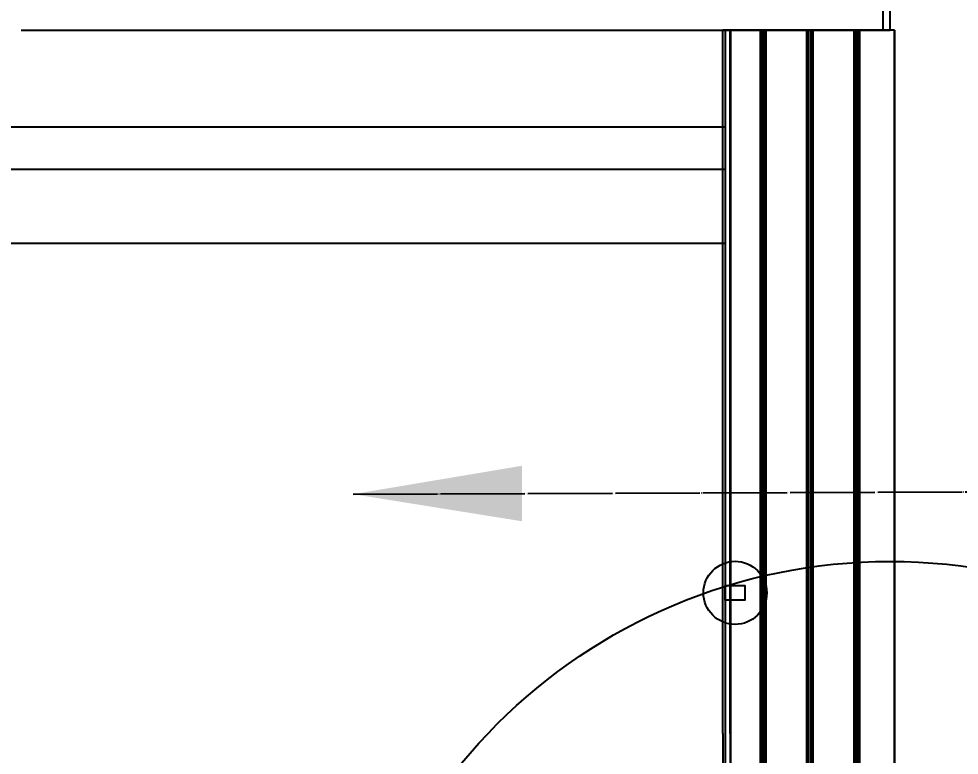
# Model space of a CAD drawing. Header units: millimetres. Extents: x -5505 to 394412, y -8522 to 584759.
# Drawn here: x 30889 to 31556, y -3532 to -3009 of the extents above; entities that cross this region are included whole.
import ezdxf

# ---------------------------------------------------------------- set-up
doc = ezdxf.new("R2010")
doc.units = ezdxf.units.MM
doc.linetypes.add('CEN', pattern=[62, 60, -1, 0, -1])
doc.layers.add('지시선', color=1, linetype='CEN', lineweight=20)
doc.styles.get("Standard").update_dxf_attribs({"font": 'arial.ttf'})
doc.dimstyles.new('COAD', dxfattribs={"dimtxt": 100, "dimasz": 100, "dimexe": 1.25, "dimexo": 0.625, "dimtad": 1, "dimtxsty": 'Standard', "dimcen": 0, "dimclrd": 161, "dimclre": 161, "dimclrt": 6, "dimadec": 0, "dimazin": 0, "dimtfac": 1, "dimtmove": 0, "dimatfit": 3, "dimfxl": 0, "dimlwd": 5, "dimarcsym": 0})
doc.dimstyles.new('양쪽화살표지름', dxfattribs={"dimtxt": 3.5, "dimasz": 3.5, "dimexe": 2, "dimexo": 1.5, "dimgap": 0.8, "dimtad": 1, "dimdsep": 46, "dimtxsty": 'Standard', "dimcen": 0, "dimclrd": 1, "dimclre": 1, "dimclrt": 2, "dimazin": 2, "dimtfac": 1, "dimtmove": 0, "dimatfit": 1, "dimfxl": 0, "dimlwd": 25, "dimlwe": 25, "dimarcsym": 0})

# ---------------------------------------------------------------- blocks, each defined once
blk = doc.blocks.new('C-1S DRUM RIGHT')
for p, q in [((112, 252.89), (112, 0)), ((117, 252.89), (117, 0)), ((-500, 0), (117.12, 0)), ((0, 0), (0, -500)), ((120, 0), (120, -500)), ((120.12, 0), (120.12, -500))]:
    blk.add_line(p, q)
at = {"color": 7, "linetype": 'Continuous', "lineweight": 25}
for p, q in [((-1.68, -500), (-1.68, 0)), ((-1.68, -500), (-1.68, 0)), ((3.46, 0), (-1.68, 0)), ((-1.68, 0), (-1.68, 0)), ((3.46, -500), (3.46, 0)), ((3.79, 0), (3.46, 0)), ((3.79, 0), (3.79, -500)), ((24.91, 0), (3.79, 0)), ((24.91, 0), (24.91, -500)), ((25.8, 0), (24.91, 0)), ((25.8, 0), (25.8, -500)), ((26.97, 0), (25.8, 0)), ((26.97, 0), (26.97, -500)), ((28.32, 0), (26.97, 0)), ((28.32, 0), (28.32, -500)), ((28.34, 0), (28.32, 0)), ((28.34, 0), (28.34, -500)), ((28.83, 0), (28.34, 0)), ((28.83, 0), (28.83, -500)), ((57.65, 0), (28.83, 0)), ((57.65, 0), (57.65, -500)), ((58.47, 0), (57.65, 0)), ((58.47, 0), (58.47, -500)), ((59.17, 0), (58.47, 0)), ((59.17, 0), (59.17, -500)), ((60.77, 0), (59.17, 0)), ((60.77, 0), (60.77, -500)), ((61.48, 0), (60.77, 0)), ((61.48, 0), (61.48, -500)), ((62.3, 0), (61.48, 0)), ((62.3, 0), (62.3, -500)), ((91.44, 0), (62.3, 0)), ((91.44, 0), (91.44, -500)), ((91.93, 0), (91.44, 0)), ((91.93, 0), (91.93, -500)), ((91.94, 0), (91.93, 0)), ((91.94, 0), (91.94, -500)), ((93.29, 0), (91.94, 0)), ((93.29, 0), (93.29, -500)), ((94.46, 0), (93.29, 0)), ((94.46, 0), (94.46, -500)), ((95.35, 0), (94.46, 0)), ((95.35, 0), (95.35, -500)), ((120.12, 0), (95.35, 0)), ((120.12, 0), (120.12, -500))]:
    blk.add_line(p, q, dxfattribs=at)
blk = doc.blocks.new('arrow_B')
blk.add_circle((0, 0), 394.36)
blk = doc.blocks.new('photo_sensor')
blk.add_lwpolyline([(-14, 5.2), (0, 5.2), (0, -5.2), (-14, -5.2)], close=True)
at = {"color": 1}
blk.add_circle((-7, 0), 22.44, dxfattribs=at)
blk = doc.blocks.new('*D274')
at = {"color": 161, "linetype": 'Continuous', "lineweight": -2, "transparency": 16777216}
for p, q in [((30896.68, -2763.93), (32385.26, -2763.93)), ((30896.68, -4016.83), (32385.26, -4016.83))]:
    blk.add_line(p, q, dxfattribs=at)
at = {"color": 161, "linetype": 'Continuous', "lineweight": 5, "transparency": 16777216}
blk.add_line((32384.01, -3916.83), (32384.01, -2863.93), dxfattribs=at)
at = {"color": 161, "transparency": 16777216}
for points in [[(32367.35, -2863.93), (32400.68, -2863.93), (32384.01, -2763.93)], [(32367.35, -3916.83), (32400.68, -3916.83), (32384.01, -4016.83)]]:
    blk.add_solid(points, dxfattribs=at)
at = {"color": 6, "transparency": 16777216, "insert": (32323.29, -3390.38), "char_height": 100, "attachment_point": 5, "rotation": 90}
blk.add_mtext('1252,9', dxfattribs=at)
blk = doc.blocks.new('지시선_sheet')
at = {"layer": '지시선', "annotation_type": 0, "has_hookline": 1, "hookline_direction": 0, "text_width": 732.55}
blk.add_leader([(-4.31, 0.18), (588.07, 2.34), (1202.18, 1064.33), (1322.18, 1064.33)], dimstyle='양쪽화살표지름', override={"dimasz": 120, "dimgap": 0.8, "dimtad": 0}, dxfattribs=at)

msp = doc.modelspace()

# ---------------------------------------------------------------- linework, layer by layer
for p, q in [((29331.289, -3085.665), (31390.289, -3085.665)), ((29331.289, -3115.665), (31390.289, -3115.665)), ((29331.289, -3168.155), (31390.289, -3168.155)), ((31388.609, -3516.825), (31388.609, -4016.825)), ((31390.289, -3516.825), (31390.289, -4016.825)), ((31393.759, -3516.825), (31393.759, -4016.825)), ((31394.079, -3516.825), (31394.079, -4016.825)), ((31415.209, -3516.825), (31415.209, -4016.825)), ((31416.089, -3516.825), (31416.089, -4016.825)), ((31417.269, -3516.825), (31417.269, -4016.825)), ((31418.619, -3516.825), (31418.619, -4016.825)), ((31419.129, -3516.825), (31419.129, -4016.825)), ((31447.939, -3516.825), (31447.939, -4016.825)), ((31448.759, -3516.825), (31448.759, -4016.825)), ((31449.469, -3516.825), (31449.469, -4016.825)), ((31451.069, -3516.825), (31451.069, -4016.825)), ((31451.779, -3516.825), (31451.779, -4016.825)), ((31452.589, -3516.825), (31452.589, -4016.825)), ((31481.739, -3516.825), (31481.739, -4016.825)), ((31482.229, -3516.825), (31482.229, -4016.825)), ((31483.579, -3516.825), (31483.579, -4016.825)), ((31484.759, -3516.825), (31484.759, -4016.825)), ((31485.639, -3516.825), (31485.639, -4016.825)), ((31510.289, -3516.825), (31510.289, -4016.825)), ((31510.409, -3516.825), (31510.409, -4016.825))]:
    msp.add_line(p, q)

# ---------------------------------------------------------------- block references
for name, p in [('지시선_sheet', (31130.289, -3346.825)), ('C-1S DRUM RIGHT', (31390.289, -3016.825)), ('arrow_B', (31507.289, -3788.825)), ('photo_sensor', (31404.289, -3416.825))]:
    msp.add_blockref(name, p)

# ---------------------------------------------------------------- dimensions: what is measured, and where the dimension line sits
dim = msp.add_linear_dim(base=(32384.014, -2763.925), p1=(30896.052, -4016.825), p2=(30896.052, -2763.925), angle=90, dimstyle='COAD')
dim.commit()
dim.dimension.update_dxf_attribs({"geometry": '*D274', "text_midpoint": (32323.293, -3390.375)})

doc.saveas('drawing.dxf')
